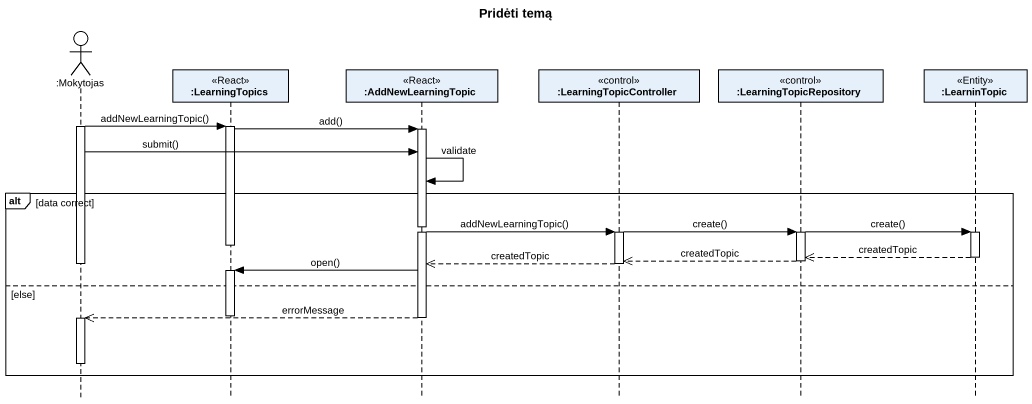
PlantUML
@startuml
title Pridėti temą
hide footbox
actor ":Mokytojas" as Mokytojas
participant ":LearningTopics" as LearningTopics <<React>>
participant ":AddNewLearningTopic" as AddNewLearningTopic <<React>>
participant ":LearningTopicController" as LearningTopicController <<control>>
participant ":LearningTopicRepository" as LearningTopicRepository <<control>>
participant ":LearninTopic" as LearninTopic <<Entity>>

activate Mokytojas
Mokytojas -> LearningTopics : addNewLearningTopic()
activate LearningTopics
LearningTopics -> AddNewLearningTopic : add()
activate AddNewLearningTopic
Mokytojas -> AddNewLearningTopic : submit()
AddNewLearningTopic -> AddNewLearningTopic : validate
alt data correct
  AddNewLearningTopic -> LearningTopicController : addNewLearningTopic()
  LearningTopicController -> LearningTopicRepository : create()
  LearningTopicRepository -> LearninTopic : create()
  activate LearninTopic
  activate LearningTopicController
  activate LearningTopicRepository
  deactivate LearningTopics
  LearninTopic -->> LearningTopicRepository : createdTopic
  deactivate LearninTopic
  LearningTopicRepository -->> LearningTopicController : createdTopic
  deactivate LearningTopicRepository
  LearningTopicController -->> AddNewLearningTopic : createdTopic
  deactivate Mokytojas
  deactivate LearningTopicController
  AddNewLearningTopic -> LearningTopics : open()
  activate LearningTopics
else else
  deactivate LearningTopics
  AddNewLearningTopic -->> Mokytojas : errorMessage
  deactivate AddNewLearningTopic
  activate Mokytojas
  deactivate Mokytojas
end
@enduml
